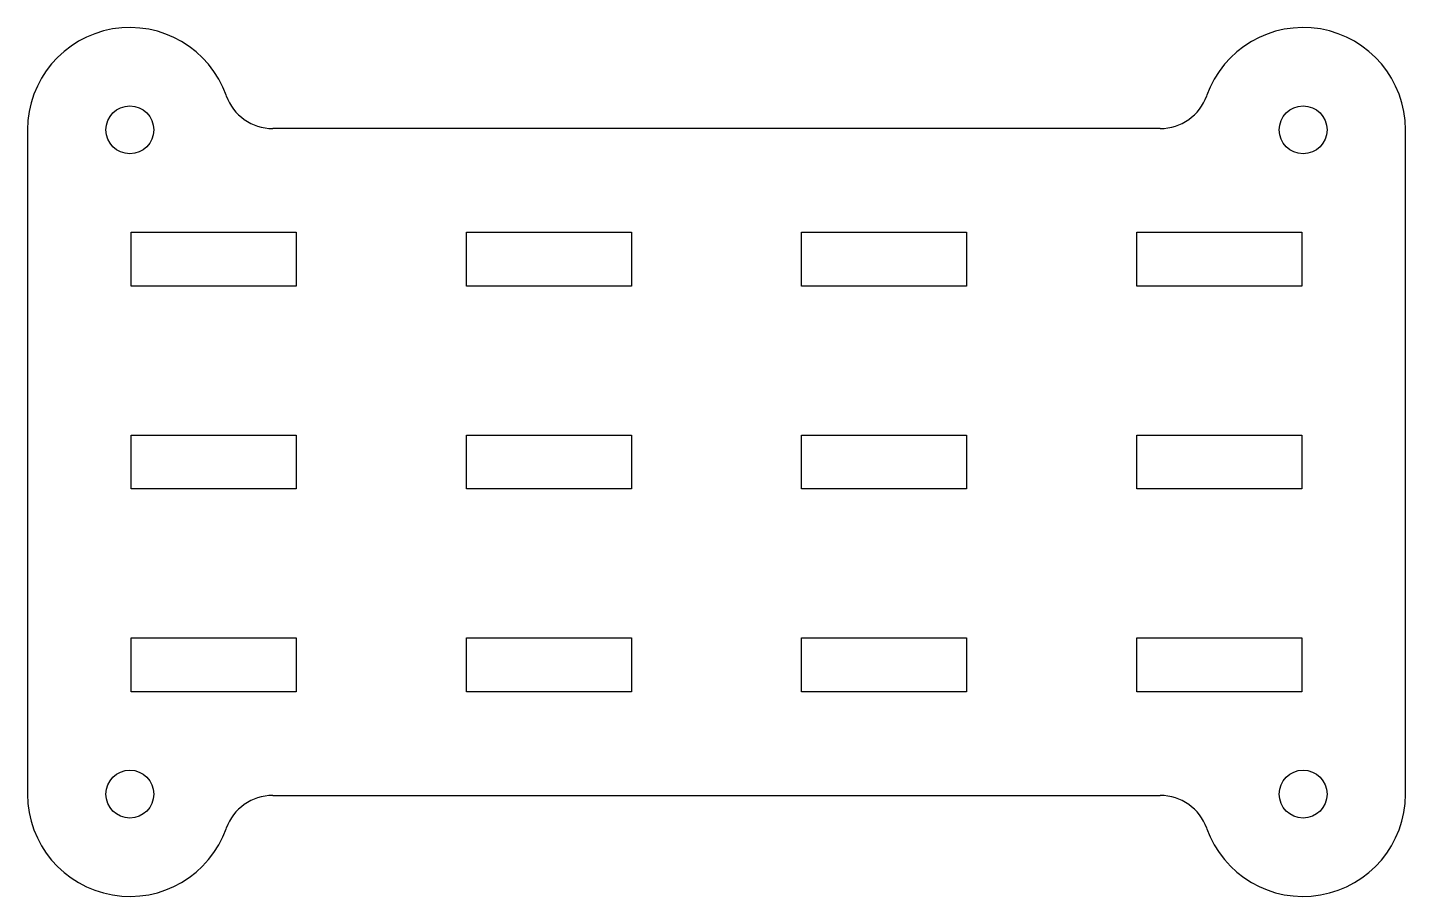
# Model space of a CAD drawing. Header units: millimetres. Extents: x -68 to 68, y -66 to 20.
import ezdxf

# ---------------------------------------------------------------- set-up
doc = ezdxf.new("R2010")
doc.units = ezdxf.units.MM
doc.layers.get('0').update_dxf_attribs({"linetype": 'CONTINUOUS'})

msp = doc.modelspace()

# ---------------------------------------------------------------- linework, layer by layer
for p, q in [((-68.2, 10), (-68.2, -55.76)), ((43.93, 10.13), (-43.93, 10.13)), ((68.2, -55.76), (68.2, 10)), ((-57.94, -5.46), (-57.94, -0.13)), ((-57.94, -0.13), (-41.61, -0.13)), ((-41.61, -0.13), (-41.61, -5.46)), ((-24.76, -0.13), (-8.42, -0.13)), ((-24.76, -5.46), (-24.76, -0.13)), ((-8.42, -0.13), (-8.42, -5.46)), ((8.42, -5.46), (8.42, -0.13)), ((8.42, -0.13), (24.76, -0.13)), ((24.76, -0.13), (24.76, -5.46)), ((41.61, -0.13), (57.94, -0.13)), ((41.61, -5.46), (41.61, -0.13)), ((57.94, -0.13), (57.94, -5.46)), ((-41.61, -5.46), (-57.94, -5.46)), ((-8.42, -5.46), (-24.76, -5.46)), ((24.76, -5.46), (8.42, -5.46)), ((57.94, -5.46), (41.61, -5.46)), ((-57.94, -25.55), (-57.94, -20.21)), ((-57.94, -20.21), (-41.61, -20.21)), ((-41.61, -20.21), (-41.61, -25.55)), ((-24.76, -25.55), (-24.76, -20.21)), ((-24.76, -20.21), (-8.42, -20.21)), ((-8.42, -20.21), (-8.42, -25.55)), ((8.42, -20.21), (24.76, -20.21)), ((8.42, -25.55), (8.42, -20.21)), ((24.76, -20.21), (24.76, -25.55)), ((41.61, -25.55), (41.61, -20.21)), ((41.61, -20.21), (57.94, -20.21)), ((57.94, -20.21), (57.94, -25.55)), ((-41.61, -25.55), (-57.94, -25.55)), ((-8.42, -25.55), (-24.76, -25.55)), ((24.76, -25.55), (8.42, -25.55)), ((57.94, -25.55), (41.61, -25.55)), ((-57.94, -40.3), (-41.61, -40.3)), ((-57.94, -45.64), (-57.94, -40.3)), ((-41.61, -40.3), (-41.61, -45.64)), ((-24.76, -40.3), (-8.42, -40.3)), ((-24.76, -45.64), (-24.76, -40.3)), ((-8.42, -40.3), (-8.42, -45.64)), ((8.42, -45.64), (8.42, -40.3)), ((8.42, -40.3), (24.76, -40.3)), ((24.76, -40.3), (24.76, -45.64)), ((41.61, -40.3), (57.94, -40.3)), ((41.61, -45.64), (41.61, -40.3)), ((57.94, -40.3), (57.94, -45.64)), ((-41.61, -45.64), (-57.94, -45.64)), ((-8.42, -45.64), (-24.76, -45.64)), ((24.76, -45.64), (8.42, -45.64)), ((57.94, -45.64), (41.61, -45.64)), ((-43.93, -55.89), (43.93, -55.89))]:
    msp.add_line(p, q)
for centre in [(-58.07, 10), (58.07, 10), (-58.07, -55.76), (58.07, -55.76)]:
    msp.add_circle(centre, 2.37)
for centre, radius, start, end in [((-58.07, 10), 10.13, 19.4712, 180), ((58.07, 10), 10.13, 0, 160.5288), ((-43.93, 15), 4.87, 199.4712, 270), ((43.93, 15), 4.87, 270, 340.5288), ((-58.07, -55.76), 10.13, 180, 340.5288), ((-43.93, -60.76), 4.87, 90, 160.5288), ((43.93, -60.76), 4.87, 19.4712, 90), ((58.07, -55.76), 10.13, -160.5288, 0)]:
    msp.add_arc(centre, radius, start, end)

doc.saveas('drawing.dxf')
